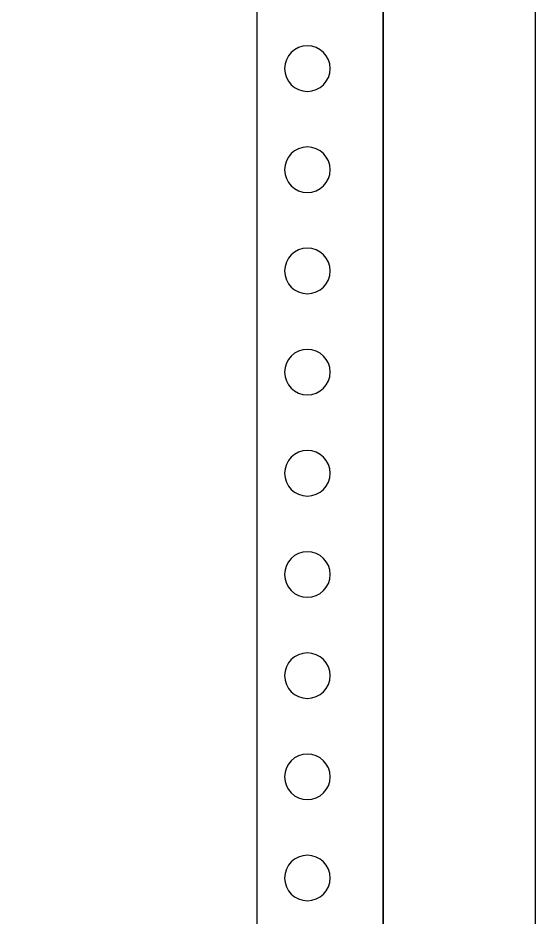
# Model space of a CAD drawing. Extents: x 1581747 to 1582547, y 397967 to 400167.
# Drawn here: x 1582444.6 to 1582546.9, y 398453.8 to 398631.7 of the extents above; entities that cross this region are included whole.
import ezdxf

# ---------------------------------------------------------------- set-up
doc = ezdxf.new("R2010")
doc.units = 0
doc.header["$MEASUREMENT"] = 0
doc.layers.add('LY-JS-BJ', color=7, linetype='Continuous')
doc.layers.add('布置图', color=20, linetype='Continuous')

# ---------------------------------------------------------------- blocks, each defined once
blk = doc.blocks.new('*U29')
at = {"layer": 'LY-JS-BJ', "color": 6}
blk.add_circle((0, 0), 4.5, dxfattribs=at)
blk = doc.blocks.new('*U30')
at = {"layer": 'LY-JS-BJ', "color": 0, "linetype": 'ByBlock', "lineweight": -2, "transparency": 16777216}
for p in [(0, -1420), (0, -1440), (0, -1460), (0, -1480), (0, -1500), (0, -1520), (0, -1540), (0, -1560), (0, -1580)]:
    blk.add_blockref('*U29', p, dxfattribs=at)

msp = doc.modelspace()

# ---------------------------------------------------------------- linework, layer by layer
at = {"layer": 'LY-JS-BJ', "color": 6, "ltscale": 50}
msp.add_lwpolyline([(1582516.85, 400111.71), (1582516.85, 397966.71)], dxfattribs=at)
at = {"layer": 'LY-JS-BJ', "color": 6, "lineweight": -3}
msp.add_lwpolyline([(1582491.85, 400051.71), (1582491.85, 398051.71), (1582516.85, 398051.71), (1582516.85, 400051.71)], close=True, dxfattribs=at)
at = {"layer": '布置图', "ltscale": 50}
msp.add_lwpolyline([(1581746.85, 400166.71), (1582546.85, 400166.71), (1582546.85, 397966.71), (1581746.85, 397966.71)], close=True, dxfattribs=at)

# ---------------------------------------------------------------- block references
at = {"layer": 'LY-JS-BJ', "color": 6, "lineweight": -3, "xscale": -1}
msp.add_blockref('*U30', (1582501.85, 400041.71), dxfattribs=at)

doc.saveas('drawing.dxf')
